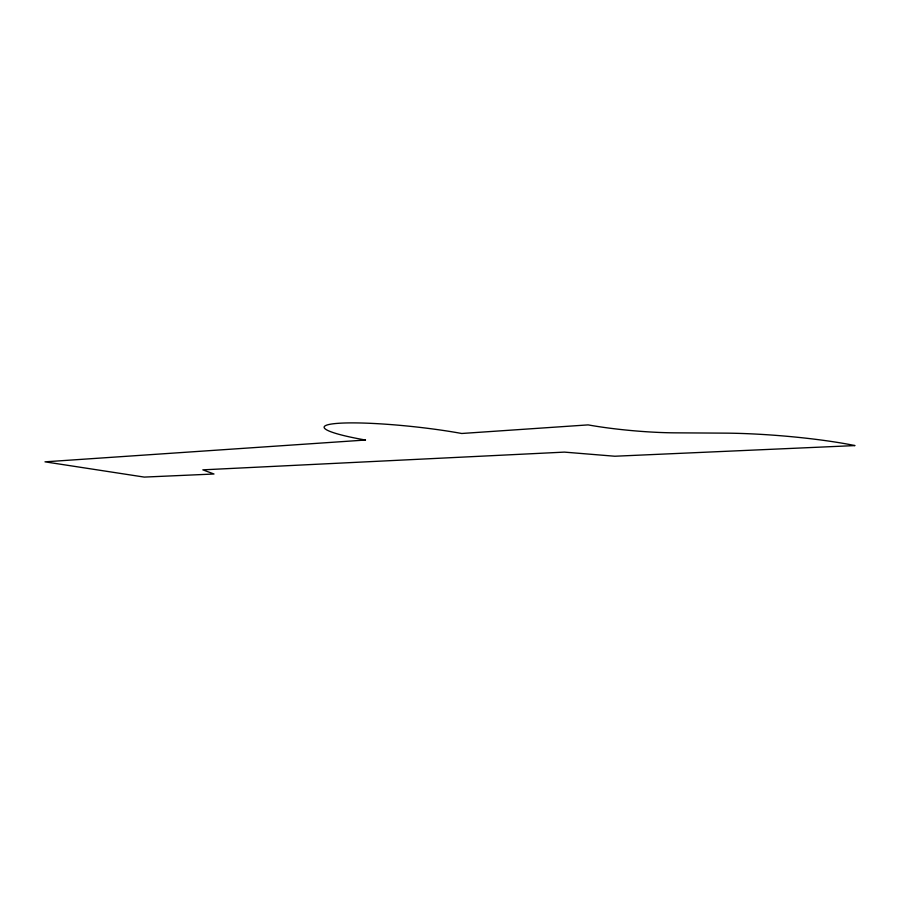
<?xml version="1.0" encoding="UTF-8"?>
<svg xmlns="http://www.w3.org/2000/svg" width="900" height="900" viewBox="0 0 900 900"><rect width="100%" height="100%" fill="white"/><g stroke="black" fill="none" stroke-linecap="round" stroke-linejoin="round"><path stroke-width="1.35" d="M365.468 440.032L45 461.835L144.27 477.09L213.998 474.007L202.826 469.845L564.401 452.115L614.857 456.233L855 445.579A105.03 12.634 4.7 0 0 724.972 433.136L675.067 432.844A79.133 10.283 5.1 0 1 588.116 424.89L461.734 433.485A88.346 9.889 6.1 0 0 338.445 423.304A88.346 9.889 6.1 0 0 365.468 440.032"/></g></svg>
